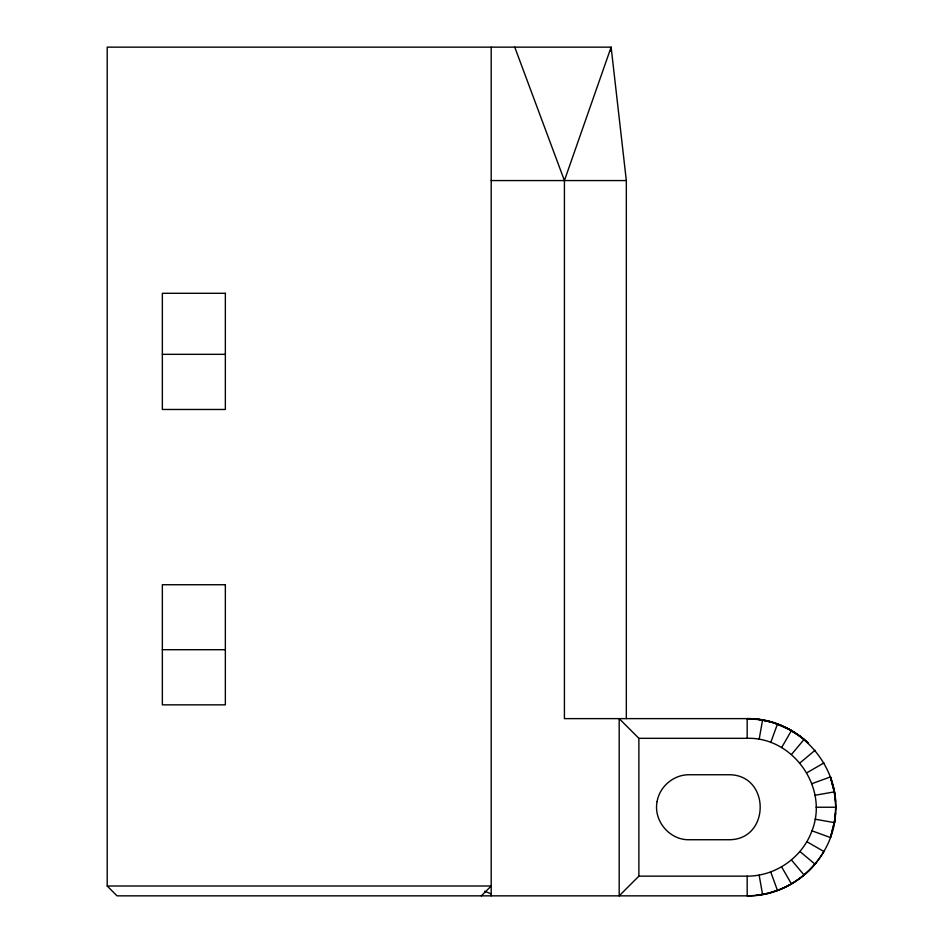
<?xml version="1.0" encoding="UTF-8"?>
<svg xmlns="http://www.w3.org/2000/svg" width="943" height="943" viewBox="0 0 943 943"><rect width="100%" height="100%" fill="white"/><g stroke="black" fill="none" stroke-linecap="round" stroke-linejoin="round"><path stroke-width="1.41" d="M835.604 812.972C839.753 763.865 796.717 717.505 747.174 718.625L564.421 718.625L564.421 180.573L611.123 47.15L107.207 47.15L107.207 886.007L117.05 895.85L747.174 895.85C792.474 896.84 833.565 858.177 835.604 812.972L834.449 822.626L830.453 837.549L811.947 830.807C829.074 788.077 793.193 736.837 747.174 738.322L638.882 738.322L619.186 718.625L619.186 895.85L638.882 876.153L747.174 876.153C775.5 876.259 802.352 857.458 811.947 830.807M811.947 783.668L830.453 776.926L834.378 791.861L835.793 807.243L834.449 822.626L815.058 819.208M835.003 818.995L830.453 837.549M759.15 739.371L762.569 719.969M770.325 721.701L758.856 719.403L747.174 718.625C769.818 718.802 792.061 727.725 808.516 743.284C795.432 730.931 778.399 722.373 760.742 719.78L747.174 718.625L747.174 738.322M781.393 725.497L774.014 722.786L760.753 719.674M770.749 742.471L777.492 723.976M791.872 730.719L774.014 722.786M781.641 747.551L791.483 730.495M791.483 754.447L804.143 739.359M816.544 862.374C799.959 883.296 773.802 895.626 747.174 895.85L747.174 876.153M481.343 895.85L491.197 886.007L107.207 886.007M770.749 872.004L777.492 890.51C796.835 883.178 813.349 869.328 823.923 851.541L806.866 841.698M799.97 762.934L815.058 750.286M806.866 772.777L823.923 762.934M779.272 889.838L768.109 893.339L756.581 895.355M815.058 795.267L834.449 791.849L835.616 801.609M491.197 180.573L626.329 180.573L626.329 718.625M162.349 354.332L225.353 354.332M162.349 649.703L225.353 649.703M816.096 807.243L835.793 807.243M484.631 891.253L491.197 893.881M786.639 727.902L801.562 737.273M799.97 851.541L814.964 864.118M791.483 860.04L804.143 875.116M781.641 866.923L791.483 883.98M514.748 47.15L564.421 180.573M833.883 788.949L830.453 776.926L835.026 795.586M759.15 875.116L762.569 894.506M626.329 180.573L611.123 47.15L611.123 51.547M638.882 738.322L638.882 876.153M491.197 47.15L491.197 895.85M657.094 801.597C653.24 820.705 669.601 840.213 689.085 839.73L728.467 839.73C770.749 840.425 770.749 774.062 728.467 774.745L689.085 774.745C673.762 774.592 659.605 786.474 657.094 801.597M225.353 293.297L162.349 293.297L162.349 409.474L225.353 409.474L225.353 293.297M225.353 584.731L162.349 584.731L162.349 704.845L225.353 704.845L225.353 584.731"/></g></svg>
